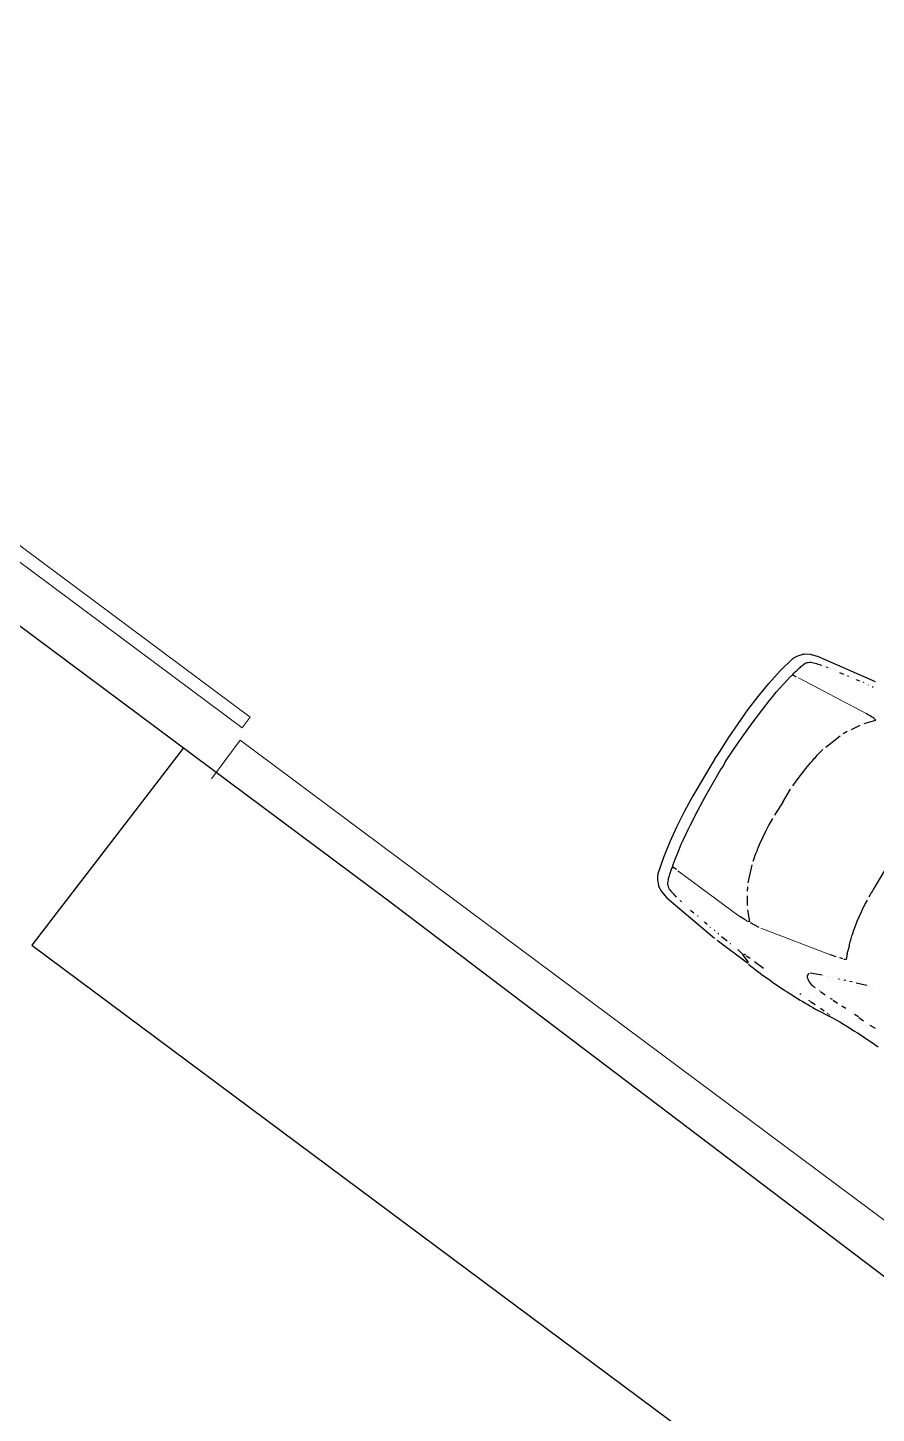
# Model space of a CAD drawing. Header units: metres. Extents: x -45 to 1930, y -347 to 488.
# Drawn here: x 106.31 to 110.75, y -326.62 to -319.37 of the extents above; entities that cross this region are included whole.
import ezdxf

# ---------------------------------------------------------------- set-up
doc = ezdxf.new("R2010")
doc.units = ezdxf.units.M
for name, color, linetype in [('01_PODKLAD_HRANICE_1', 70, 'Continuous'), ('01_SLABE', 7, 'Continuous'), ('SRAFY-TERÉN', 252, 'Continuous')]:
    doc.layers.add(name, color=color, linetype=linetype)

# ---------------------------------------------------------------- blocks, each defined once
blk = doc.blocks.new('BMW3-PUD')
at = {"lineweight": 0}
for p, q in [((3.3491, 0.5435), (3.7319, 0.6186)), ((3.8595, 0.6254), (4.2578, 0.5956)), ((3.8595, -0.6254), (4.2578, -0.5956))]:
    blk.add_line(p, q, dxfattribs=at)
for points in [[(3.686, 0.8133), (3.6702, 0.8146), (3.6552, 0.8167), (3.6394, 0.818), (3.6236, 0.8193), (3.6086, 0.8206), (3.5928, 0.8219), (3.577, 0.8225), (3.5612, 0.8238), (3.5455, 0.8244), (3.5304, 0.8257), (3.5146, 0.8263), (3.4989, 0.8268), (3.4831, 0.8274), (3.4673, 0.828), (3.4516, 0.8285), (3.4365, 0.8284), (3.4208, 0.8289), (3.405, 0.8287), (3.3892, 0.8285), (3.3734, 0.8291), (3.3577, 0.8289), (3.3419, 0.828), (3.3269, 0.8278), (3.3111, 0.8276), (3.2954, 0.8267), (3.2796, 0.8265), (3.2639, 0.8255), (3.2489, 0.8246), (3.2331, 0.8236), (3.2173, 0.8227), (3.2024, 0.821), (3.1866, 0.8201), (3.1648, 0.8183), (3.1431, 0.8166), (3.1213, 0.8156), (3.0988, 0.8153), (3.077, 0.815), (3.0552, 0.8148), (3.0334, 0.8153), (3.0117, 0.815), (2.9899, 0.8155), (2.9681, 0.816), (2.9463, 0.8172), (2.9246, 0.8177), (2.9028, 0.8182), (2.881, 0.8187)], [(3.1904, 0.8127), (3.1897, 0.8134), (3.1889, 0.8134), (3.1874, 0.8141), (3.1866, 0.8149)], [(3.195, 0.8119), (3.195, 0.8119), (3.1964, 0.812), (3.1972, 0.812), (3.1979, 0.812)], [(3.2446, 0.8088), (3.2205, 0.81)], [(3.3076, 0.8065), (3.2791, 0.8062)], [(3.3107, 0.8058), (3.3121, 0.8058), (3.3136, 0.8058), (3.3144, 0.8059), (3.3167, 0.8059)], [(3.3452, 0.804), (3.3452, 0.804), (3.346, 0.804), (3.346, 0.804), (3.346, 0.804)], [(3.3693, 0.802), (3.376, 0.8021)], [(3.4174, 0.7988), (3.4174, 0.7988)], [(3.7728, 0.7775), (3.7374, 0.7846), (3.7367, 0.7854), (3.7359, 0.7869), (3.7344, 0.7876), (3.7329, 0.7891), (3.6951, 0.8051), (3.6944, 0.8059), (3.6936, 0.8074), (3.6921, 0.8089), (3.692, 0.8111), (3.8897, 0.794)], [(2.9434, 0.7459), (2.9757, 0.7463)], [(2.9825, 0.7456), (2.9825, 0.7456)], [(3.0486, 0.7434), (3.0186, 0.7438)], [(3.0523, 0.7419), (3.0764, 0.7422)], [(3.1312, 0.7391), (3.156, 0.7394)], [(3.2101, 0.7378), (3.1838, 0.7382)], [(3.2146, 0.7363), (3.2266, 0.7365)], [(3.2905, 0.7342), (3.2612, 0.7354)], [(3.295, 0.7335), (3.295, 0.7335), (3.2957, 0.7336), (3.2965, 0.7336), (3.2965, 0.7336)], [(3.391, 0.6844), (3.3931, 0.6904), (3.3938, 0.6972), (3.393, 0.7032), (3.3892, 0.7084), (3.3823, 0.7136), (3.3748, 0.718), (3.3672, 0.7224), (3.3597, 0.726), (3.3514, 0.729), (3.3423, 0.7304), (3.3341, 0.7317), (3.3251, 0.7316)], [(3.6653, 0.7845), (3.6082, 0.7884)], [(3.6699, 0.7831), (3.6699, 0.7831)], [(3.6856, 0.7832), (3.6856, 0.7832)], [(3.7187, 0.7814), (3.6939, 0.7818)], [(3.7217, 0.7799), (3.7329, 0.7816)], [(3.7773, 0.7768), (3.7773, 0.7768)], [(3.8202, 0.7721), (3.8209, 0.7721), (3.8217, 0.7721), (3.8224, 0.7721), (3.8239, 0.7721)], [(3.8315, 0.77), (3.8315, 0.77)], [(3.8818, 0.7646), (3.8442, 0.7679)], [(3.8965, 0.791), (3.8965, 0.791), (3.8965, 0.791), (3.8958, 0.791), (3.8958, 0.791), (3.8958, 0.791), (3.8965, 0.791), (3.8965, 0.791), (3.8965, 0.791)], [(3.9067, 0.7604), (3.9059, 0.7603), (3.9044, 0.7611), (3.9036, 0.7618), (3.9021, 0.7618)], [(3.9033, 0.7896), (3.9033, 0.7896)], [(4.4034, 0), (4.4032, 0.0469), (4.4022, 0.1355), (4.3989, 0.2241), (4.3933, 0.3126), (4.3855, 0.4004), (4.374, 0.4881), (4.3586, 0.5758), (4.3388, 0.6634), (4.3373, 0.6649), (4.3358, 0.6671), (4.335, 0.6694), (4.335, 0.6709), (4.3227, 0.6917), (4.3037, 0.7125), (4.3029, 0.714), (4.3022, 0.7148), (4.3021, 0.7163), (4.3014, 0.717), (4.2727, 0.7325), (4.2312, 0.7447), (3.9093, 0.7919)], [(3.9277, 0.7576), (3.9277, 0.7576), (3.9285, 0.7576), (3.93, 0.7576), (3.9307, 0.7577)], [(3.9382, 0.757), (3.9382, 0.757)], [(3.9555, 0.7549), (3.9555, 0.7549), (3.9563, 0.7549), (3.957, 0.755), (3.957, 0.755)], [(3.9653, 0.7528), (3.9653, 0.7528)], [(3.9984, 0.7472), (3.9796, 0.7507)], [(4.0029, 0.7458), (4.0029, 0.7458)], [(4.0285, 0.7423), (4.0285, 0.7423)], [(4.0413, 0.7402), (4.0428, 0.7402), (4.0435, 0.7402), (4.0451, 0.7402), (4.0458, 0.7402)], [(4.0526, 0.7396), (4.0526, 0.7396)], [(4.0924, 0.7333), (4.0699, 0.7368)], [(4.1165, 0.7291), (4.1165, 0.7291)], [(4.1376, 0.7248), (4.1376, 0.7248)], [(3.3207, 0.6558), (3.3207, 0.6558)], [(3.3282, 0.6566), (3.3872, 0.6813)], [(3.3369, 0.6807), (3.3369, 0.6807)], [(4.1489, 0.7227), (4.1489, 0.7227)], [(4.1654, 0.7207), (4.1564, 0.7221)], [(4.1699, 0.72), (4.1699, 0.72)], [(4.1775, 0.7178), (4.1775, 0.7178)], [(4.3475, 0), (4.3474, 0.005), (4.3495, 0.0215), (4.3462, 0.1056), (4.343, 0.1904), (4.3375, 0.2744), (4.3297, 0.3577), (4.3271, 0.3862), (4.3238, 0.4147), (4.3204, 0.4424), (4.3171, 0.4702), (4.3123, 0.4986), (4.3074, 0.5264), (4.3026, 0.5541), (4.297, 0.5826), (4.2955, 0.5848), (4.2947, 0.5878), (4.2939, 0.59), (4.2924, 0.5923), (4.2922, 0.6028), (4.2899, 0.6133), (4.2867, 0.6237), (4.2843, 0.635), (4.282, 0.6402), (4.2805, 0.6462), (4.2789, 0.6522), (4.2773, 0.6574), (4.275, 0.6641), (4.2727, 0.6701), (4.2703, 0.6761), (4.2665, 0.6821), (4.2627, 0.6865), (4.2581, 0.691), (4.2528, 0.6954), (4.2476, 0.6991), (4.2408, 0.702), (4.2332, 0.7042), (4.2257, 0.7064), (4.2189, 0.7078), (4.2114, 0.7099), (4.2046, 0.7114), (4.1978, 0.7135), (4.1918, 0.7157)], [(4.2969, 0.7155), (4.2969, 0.7155)], [(3.1016, 0.5788), (3.1555, 0.5975)], [(3.1388, 0.6063), (3.1388, 0.6063)], [(3.1421, 0.5823), (3.1421, 0.5823)], [(3.1622, 0.5983), (3.1622, 0.5983)], [(3.1689, 0.6006), (3.1689, 0.6006)], [(3.1764, 0.6037), (3.1891, 0.6084)], [(3.1951, 0.61), (3.1951, 0.61)], [(3.2033, 0.6123), (3.2033, 0.6123)], [(3.2093, 0.6154), (3.219, 0.6193)], [(3.2347, 0.6247), (3.2347, 0.6247)], [(3.2415, 0.6263), (3.2422, 0.6263), (3.243, 0.627), (3.2437, 0.6278), (3.2452, 0.6278)], [(3.2512, 0.6294), (3.2512, 0.6294)], [(3.2622, 0.6475), (3.2622, 0.6475)], [(3.2655, 0.6236), (3.2655, 0.6236)], [(3.2781, 0.6395), (3.2781, 0.6395)], [(3.2886, 0.6434), (3.2886, 0.6434)], [(3.2945, 0.6457), (3.2945, 0.6457)], [(3.3043, 0.6488), (3.3043, 0.6488)], [(3.603, 0.5946), (3.603, 0.5946)], [(3.6922, 0.6129), (3.6922, 0.6129)], [(3.7319, 0.6186), (3.7319, 0.6186)], [(3.7394, 0.6209), (3.7911, 0.6238)], [(3.8398, 0.5749), (3.7987, 0.6217), (3.8047, 0.624), (3.8121, 0.6256), (3.8196, 0.6257), (3.8272, 0.6257), (3.8354, 0.6251), (3.8437, 0.6252), (3.852, 0.6246), (3.8595, 0.6254)], [(4.2683, 0.5927), (4.2871, 0.5929)], [(3.0724, 0.5709), (3.0724, 0.5709)], [(3.2768, 0.4931), (3.266, 0.5214), (3.2675, 0.523), (3.2697, 0.5245), (3.2727, 0.5253), (3.2764, 0.5268)], [(3.2824, 0.5269), (3.2989, 0.5316)], [(3.3109, 0.5347), (3.3109, 0.5347)], [(3.3176, 0.5363), (3.3491, 0.5435)], [(3.8811, 0.513), (3.8535, 0.5562)], [(3.2768, 0.4931), (3.2886, 0.4519), (3.2932, 0.4459), (3.2955, 0.4385), (3.2979, 0.4295), (3.2995, 0.422), (3.3026, 0.4145), (3.3042, 0.4078), (3.3057, 0.401), (3.3073, 0.3935), (3.3129, 0.3688), (3.3176, 0.3448), (3.3224, 0.3209), (3.3265, 0.2962), (3.3298, 0.2722), (3.3331, 0.2482), (3.3349, 0.2234), (3.3367, 0.1986)], [(3.8864, 0.5071), (3.8864, 0.5071)], [(3.8902, 0.4996), (3.8902, 0.4996)], [(3.9056, 0.4727), (3.8941, 0.4937)], [(3.9079, 0.4653), (3.9079, 0.4653)], [(3.9102, 0.46), (3.9102, 0.46)], [(3.9459, 0.3636), (3.9133, 0.4541)], [(3.9491, 0.3516), (3.9491, 0.3516)], [(3.9836, 0.1005), (3.9817, 0.1388), (3.9782, 0.1763), (3.974, 0.2145), (3.969, 0.2535), (3.9674, 0.2633), (3.9658, 0.2722), (3.9649, 0.2805), (3.9626, 0.2887), (3.9609, 0.3037), (3.9577, 0.3179), (3.9546, 0.3314), (3.9514, 0.3449)], [(3.3424, 0), (3.3423, 0.044), (3.3412, 0.1356), (3.3395, 0.1476), (3.3394, 0.1589), (3.3393, 0.1694), (3.3391, 0.1799)], [(3.9834, 0), (3.9846, 0.0795)], [(3.9853, 0.0855), (3.9853, 0.0855)], [(4.4034, 0), (4.4032, -0.0469), (4.4022, -0.1355), (4.3989, -0.2241), (4.3933, -0.3126), (4.3855, -0.4004), (4.374, -0.4881), (4.3586, -0.5758), (4.3388, -0.6634), (4.3373, -0.6649), (4.3358, -0.6671), (4.335, -0.6694), (4.335, -0.6709), (4.3227, -0.6917), (4.3037, -0.7125), (4.3029, -0.714), (4.3022, -0.7148), (4.3021, -0.7163), (4.3014, -0.717), (4.2727, -0.7325), (4.2312, -0.7447), (3.9093, -0.7919)], [(3.9834, 0), (3.9846, -0.0795)], [(4.3475, 0), (4.3474, -0.005), (4.3495, -0.0215), (4.3462, -0.1056), (4.343, -0.1904), (4.3375, -0.2744), (4.3297, -0.3577), (4.3271, -0.3862), (4.3238, -0.4147), (4.3204, -0.4424), (4.3171, -0.4702), (4.3123, -0.4986), (4.3074, -0.5264), (4.3026, -0.5541), (4.297, -0.5826), (4.2955, -0.5848), (4.2947, -0.5878), (4.2939, -0.59), (4.2924, -0.5923), (4.2922, -0.6028), (4.2899, -0.6133), (4.2867, -0.6237), (4.2843, -0.635), (4.282, -0.6402), (4.2805, -0.6462), (4.2789, -0.6522), (4.2773, -0.6574), (4.275, -0.6641), (4.2727, -0.6701), (4.2703, -0.6761), (4.2665, -0.6821), (4.2627, -0.6865), (4.2581, -0.691), (4.2528, -0.6954), (4.2476, -0.6991), (4.2408, -0.702), (4.2332, -0.7042), (4.2257, -0.7064), (4.2189, -0.7078), (4.2114, -0.7099), (4.2046, -0.7114), (4.1978, -0.7135), (4.1918, -0.7157)], [(3.9836, -0.1005), (3.9817, -0.1388), (3.9782, -0.1763), (3.974, -0.2145), (3.969, -0.2535), (3.9674, -0.2633), (3.9658, -0.2722), (3.9649, -0.2805), (3.9626, -0.2887), (3.9609, -0.3037), (3.9577, -0.3179), (3.9546, -0.3314), (3.9514, -0.3449)], [(3.9853, -0.0855), (3.9853, -0.0855)], [(3.9491, -0.3516), (3.9491, -0.3516)], [(3.9459, -0.3636), (3.9133, -0.4541)], [(3.8864, -0.5071), (3.8864, -0.5071)], [(3.8902, -0.4996), (3.8902, -0.4996)], [(3.9056, -0.4727), (3.8941, -0.4937)], [(3.9079, -0.4653), (3.9079, -0.4653)], [(3.9102, -0.46), (3.9102, -0.46)], [(3.8398, -0.5749), (3.7987, -0.6217), (3.8047, -0.624), (3.8121, -0.6256), (3.8196, -0.6257), (3.8272, -0.6257), (3.8354, -0.6251), (3.8437, -0.6252), (3.852, -0.6246), (3.8595, -0.6254)], [(3.8811, -0.513), (3.8535, -0.5562)], [(4.2683, -0.5927), (4.2871, -0.5929)], [(4.1489, -0.7227), (4.1489, -0.7227)], [(4.1654, -0.7207), (4.1564, -0.7221)], [(4.1699, -0.72), (4.1699, -0.72)], [(4.1775, -0.7178), (4.1775, -0.7178)], [(4.2969, -0.7155), (4.2969, -0.7155)], [(3.9067, -0.7604), (3.9059, -0.7603), (3.9044, -0.7611), (3.9036, -0.7618), (3.9021, -0.7618)], [(3.9033, -0.7896), (3.9033, -0.7896)], [(3.9277, -0.7576), (3.9277, -0.7576), (3.9285, -0.7576), (3.93, -0.7576), (3.9307, -0.7577)], [(3.9382, -0.757), (3.9382, -0.757)], [(3.9555, -0.7549), (3.9555, -0.7549), (3.9563, -0.7549), (3.957, -0.755), (3.957, -0.755)], [(3.9653, -0.7528), (3.9653, -0.7528)], [(3.9984, -0.7472), (3.9796, -0.7507)], [(4.0029, -0.7458), (4.0029, -0.7458)], [(4.0285, -0.7423), (4.0285, -0.7423)], [(4.0413, -0.7402), (4.0428, -0.7402), (4.0435, -0.7402), (4.0451, -0.7402), (4.0458, -0.7402)], [(4.0526, -0.7396), (4.0526, -0.7396)], [(4.0924, -0.7333), (4.0699, -0.7368)], [(4.1165, -0.7291), (4.1165, -0.7291)], [(4.1376, -0.7248), (4.1376, -0.7248)]]:
    blk.add_lwpolyline(points)

msp = doc.modelspace()

# ---------------------------------------------------------------- linework, layer by layer
at = {"linetype": 'Continuous', "lineweight": 0}
for p, q in [((107.270619, -323.303391), (107.420974, -323.10163)), ((107.420974, -323.10163), (116.708978, -330.023186))]:
    msp.add_line(p, q, dxfattribs=at)
at = {"layer": '01_PODKLAD_HRANICE_1'}
for p, q in [((98.068449, -316.393811), (108.191183, -323.935524)), ((108.191183, -323.935524), (116.692263, -330.38487))]:
    msp.add_line(p, q, dxfattribs=at)
at = {"layer": '01_SLABE'}
for p, q in [((107.124405, -323.141046), (106.332693, -324.172401)), ((106.332693, -324.172401), (116.934432, -332.07069))]:
    msp.add_line(p, q, dxfattribs=at)
at = {"layer": 'SRAFY-TERÉN', "linetype": 'Continuous', "lineweight": 0}
msp.add_lwpolyline([(102.662759, -319.395872), (107.473788, -322.98112), (107.43196, -323.037249), (102.620931, -319.452001)], close=True, dxfattribs=at)

# ---------------------------------------------------------------- block references
at = {"linetype": 'Continuous', "lineweight": 0, "rotation": 147.955221336318}
msp.add_blockref('BMW3-PUD', (113.634352, -325.539155), dxfattribs=at)

doc.saveas('drawing.dxf')
